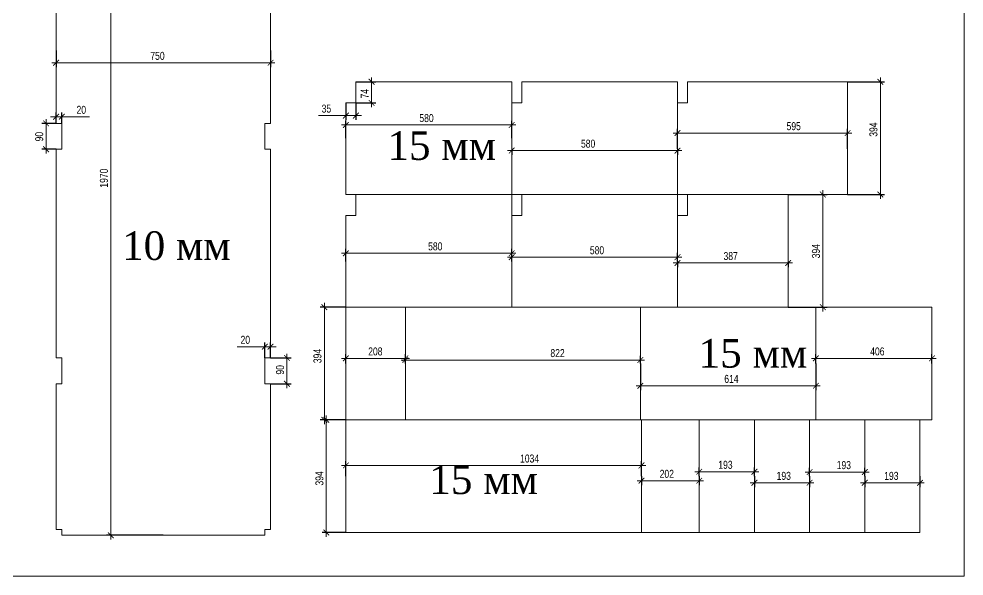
# Model space of a CAD drawing. Header units: millimetres. Extents: x -5205 to 16433, y 55921 to 73570.
# Drawn here: x 5073 to 8379, y 55921 to 57870 of the extents above; entities that cross this region are included whole.
import ezdxf

# ---------------------------------------------------------------- set-up
doc = ezdxf.new("R2010")
doc.units = ezdxf.units.MM
doc.layers.add('Размеры', color=7, linetype='Continuous', lineweight=15)
doc.layers.add('Размеры @ 10', color=7, linetype='Continuous', lineweight=15)
doc.styles.add('SFGOST', font='sfGOSTb.shx', dxfattribs={"width": 0.8})
doc.styles.add('TIMES', font='TIMES.TTF')
doc.dimstyles.new('ALEX', dxfattribs={"dimtxt": 2.8, "dimasz": 2, "dimexe": 1.5, "dimexo": 0, "dimgap": 1, "dimtad": 1, "dimrnd": 0.001, "dimdsep": 46, "dimtxsty": 'SFGOST', "dimblk": 'ARCHTICK', "dimcen": 0, "dimdle": 1.5, "dimclrd": 1, "dimclre": 1, "dimadec": 4, "dimazin": 0, "dimtfac": 1, "dimtmove": 0, "dimatfit": 0, "dimfxl": 1, "dimtvp": 1.75, "dimtolj": 1, "dimlwd": -1, "dimarcsym": 2})

# ---------------------------------------------------------------- blocks, each defined once
blk = doc.blocks.new('_ArchTick')
at = {"color": 0, "linetype": 'ByBlock', "const_width": 0.15}
blk.add_lwpolyline([(-0.5, -0.5), (0.5, 0.5)], dxfattribs=at)
blk = doc.blocks.new('*D627')
at = {"layer": 'Defpoints', "color": 0}
for p in [(7971.7, 57649.8), (8086.1, 57649.8), (7971.7, 57255.8)]:
    blk.add_point(p, dxfattribs=at)
at = {"layer": 'Размеры', "color": 1}
blk.add_line((8086.1, 57240.8), (8086.1, 57664.8), dxfattribs=at)
at = {"layer": 'Размеры', "color": 1, "lineweight": -2}
for p, q in [((7971.7, 57649.8), (8101.1, 57649.8)), ((7971.7, 57255.8), (8101.1, 57255.8))]:
    blk.add_line(p, q, dxfattribs=at)
at = {"layer": 'Размеры', "color": 1, "xscale": 20, "yscale": 20, "zscale": 20}
for p, rotation in [((8086.1, 57649.8), 90), ((8086.1, 57255.8), 270)]:
    blk.add_blockref('_ArchTick', p, dxfattribs=dict(at, rotation=rotation))
at = {"layer": 'Размеры', "color": 0, "insert": (8062.1, 57482.7), "char_height": 28, "attachment_point": 5, "rotation": 90, "style": 'SFGOST'}
blk.add_mtext('\\A1;394', dxfattribs=at)
blk = doc.blocks.new('*D628')
at = {"layer": 'Defpoints', "color": 0}
for p in [(7971.7, 57470.5), (7376.7, 57415.8), (7971.7, 57415.8)]:
    blk.add_point(p, dxfattribs=at)
at = {"layer": 'Размеры', "color": 1}
blk.add_line((7361.7, 57470.5), (7986.7, 57470.5), dxfattribs=at)
at = {"layer": 'Размеры', "color": 1, "lineweight": -2}
for p, q in [((7376.7, 57415.8), (7376.7, 57485.5)), ((7971.7, 57415.8), (7971.7, 57485.5))]:
    blk.add_line(p, q, dxfattribs=at)
at = {"layer": 'Размеры', "color": 1, "xscale": 20, "yscale": 20, "zscale": 20, "rotation": 180}
blk.add_blockref('_ArchTick', (7376.7, 57470.5), dxfattribs=at)
at = {"layer": 'Размеры', "color": 1, "xscale": 20, "yscale": 20, "zscale": 20}
blk.add_blockref('_ArchTick', (7971.7, 57470.5), dxfattribs=at)
at = {"layer": 'Размеры', "color": 0, "insert": (7783.1, 57494.5), "char_height": 28, "attachment_point": 5, "style": 'SFGOST'}
blk.add_mtext('\\A1;595', dxfattribs=at)
blk = doc.blocks.new('*D629')
at = {"layer": 'Defpoints', "color": 0}
for p in [(6796.7, 57415.8), (6796.7, 57409.3), (7376.7, 57415.8)]:
    blk.add_point(p, dxfattribs=at)
at = {"layer": 'Размеры', "color": 1}
blk.add_line((7391.7, 57409.3), (6781.7, 57409.3), dxfattribs=at)
at = {"layer": 'Размеры', "color": 1, "lineweight": -2}
for p, q in [((6796.7, 57415.8), (6796.7, 57394.3)), ((7376.7, 57415.8), (7376.7, 57394.3))]:
    blk.add_line(p, q, dxfattribs=at)
at = {"layer": 'Размеры', "color": 1, "xscale": 20, "yscale": 20, "zscale": 20, "rotation": 180}
blk.add_blockref('_ArchTick', (6796.7, 57409.3), dxfattribs=at)
at = {"layer": 'Размеры', "color": 1, "xscale": 20, "yscale": 20, "zscale": 20}
blk.add_blockref('_ArchTick', (7376.7, 57409.3), dxfattribs=at)
at = {"layer": 'Размеры', "color": 0, "insert": (7064, 57433.3), "char_height": 28, "attachment_point": 5, "style": 'SFGOST'}
blk.add_mtext('\\A1;580', dxfattribs=at)
blk = doc.blocks.new('*D630')
at = {"layer": 'Defpoints', "color": 0}
for p in [(6216.7, 57498.8), (6216.7, 57452.8), (6796.7, 57452.8)]:
    blk.add_point(p, dxfattribs=at)
at = {"layer": 'Размеры', "color": 1}
blk.add_line((6811.7, 57498.8), (6201.7, 57498.8), dxfattribs=at)
at = {"layer": 'Размеры', "color": 1, "lineweight": -2}
for p, q in [((6216.7, 57452.8), (6216.7, 57513.8)), ((6796.7, 57452.8), (6796.7, 57513.8))]:
    blk.add_line(p, q, dxfattribs=at)
at = {"layer": 'Размеры', "color": 1, "xscale": 20, "yscale": 20, "zscale": 20, "rotation": 180}
blk.add_blockref('_ArchTick', (6216.7, 57498.8), dxfattribs=at)
at = {"layer": 'Размеры', "color": 1, "xscale": 20, "yscale": 20, "zscale": 20}
blk.add_blockref('_ArchTick', (6796.7, 57498.8), dxfattribs=at)
at = {"layer": 'Размеры', "color": 0, "insert": (6498.8, 57522.8), "char_height": 28, "attachment_point": 5, "style": 'SFGOST'}
blk.add_mtext('\\A1;580', dxfattribs=at)
blk = doc.blocks.new('*D631')
at = {"layer": 'Defpoints', "color": 0}
for p in [(6796.7, 57050.2), (6216.7, 57021.8), (6796.7, 57021.8)]:
    blk.add_point(p, dxfattribs=at)
at = {"layer": 'Размеры', "color": 1, "lineweight": -2}
for p, q in [((6216.7, 57021.8), (6216.7, 57065.2)), ((6796.7, 57021.8), (6796.7, 57065.2))]:
    blk.add_line(p, q, dxfattribs=at)
at = {"layer": 'Размеры', "color": 1}
blk.add_line((6201.7, 57050.2), (6811.7, 57050.2), dxfattribs=at)
at = {"layer": 'Размеры', "color": 1, "xscale": 20, "yscale": 20, "zscale": 20, "rotation": 180}
blk.add_blockref('_ArchTick', (6216.7, 57050.2), dxfattribs=at)
at = {"layer": 'Размеры', "color": 1, "xscale": 20, "yscale": 20, "zscale": 20}
blk.add_blockref('_ArchTick', (6796.7, 57050.2), dxfattribs=at)
at = {"layer": 'Размеры', "color": 0, "insert": (6529.4, 57074.2), "char_height": 28, "attachment_point": 5, "style": 'SFGOST'}
blk.add_mtext('\\A1;580', dxfattribs=at)
blk = doc.blocks.new('*D632')
at = {"layer": 'Defpoints', "color": 0}
for p in [(7376.7, 57036.6), (6796.7, 57021.8), (7376.7, 57021.8)]:
    blk.add_point(p, dxfattribs=at)
at = {"layer": 'Размеры', "color": 1}
blk.add_line((6781.7, 57036.6), (7391.7, 57036.6), dxfattribs=at)
at = {"layer": 'Размеры', "color": 1, "lineweight": -2}
for p, q in [((6796.7, 57021.8), (6796.7, 57051.6)), ((7376.7, 57021.8), (7376.7, 57051.6))]:
    blk.add_line(p, q, dxfattribs=at)
at = {"layer": 'Размеры', "color": 1, "xscale": 20, "yscale": 20, "zscale": 20, "rotation": 180}
blk.add_blockref('_ArchTick', (6796.7, 57036.6), dxfattribs=at)
at = {"layer": 'Размеры', "color": 1, "xscale": 20, "yscale": 20, "zscale": 20}
blk.add_blockref('_ArchTick', (7376.7, 57036.6), dxfattribs=at)
at = {"layer": 'Размеры', "color": 0, "insert": (7095.1, 57060.6), "char_height": 28, "attachment_point": 5, "style": 'SFGOST'}
blk.add_mtext('\\A1;580', dxfattribs=at)
blk = doc.blocks.new('*D633')
at = {"layer": 'Defpoints', "color": 0}
for p in [(7376.7, 57021.8), (7763.7, 57021.8), (7763.7, 57016.3)]:
    blk.add_point(p, dxfattribs=at)
at = {"layer": 'Размеры', "color": 1}
blk.add_line((7361.7, 57016.3), (7778.7, 57016.3), dxfattribs=at)
at = {"layer": 'Размеры', "color": 1, "lineweight": -2}
for p, q in [((7376.7, 57021.8), (7376.7, 57001.3)), ((7763.7, 57021.8), (7763.7, 57001.3))]:
    blk.add_line(p, q, dxfattribs=at)
at = {"layer": 'Размеры', "color": 1, "xscale": 20, "yscale": 20, "zscale": 20, "rotation": 180}
blk.add_blockref('_ArchTick', (7376.7, 57016.3), dxfattribs=at)
at = {"layer": 'Размеры', "color": 1, "xscale": 20, "yscale": 20, "zscale": 20}
blk.add_blockref('_ArchTick', (7763.7, 57016.3), dxfattribs=at)
at = {"layer": 'Размеры', "color": 0, "insert": (7562.6, 57040.3), "char_height": 28, "attachment_point": 5, "style": 'SFGOST'}
blk.add_mtext('\\A1;387', dxfattribs=at)
blk = doc.blocks.new('*D634')
at = {"layer": 'Defpoints', "color": 0}
for p in [(7763.7, 57255.8), (7763.7, 56861.8), (7885, 56861.8)]:
    blk.add_point(p, dxfattribs=at)
at = {"layer": 'Размеры', "color": 1}
blk.add_line((7885, 57270.8), (7885, 56846.8), dxfattribs=at)
at = {"layer": 'Размеры', "color": 1, "lineweight": -2}
for p, q in [((7763.7, 57255.8), (7900, 57255.8)), ((7763.7, 56861.8), (7900, 56861.8))]:
    blk.add_line(p, q, dxfattribs=at)
at = {"layer": 'Размеры', "color": 1, "xscale": 20, "yscale": 20, "zscale": 20}
for p, rotation in [((7885, 57255.8), 90), ((7885, 56861.8), 270)]:
    blk.add_blockref('_ArchTick', p, dxfattribs=dict(at, rotation=rotation))
at = {"layer": 'Размеры', "color": 0, "insert": (7861, 57057.5), "char_height": 28, "attachment_point": 5, "rotation": 90, "style": 'SFGOST'}
blk.add_mtext('\\A1;394', dxfattribs=at)
blk = doc.blocks.new('*D635')
at = {"layer": 'Defpoints', "color": 0}
for p in [(6216.7, 57575.8), (6251.7, 57575.8), (6251.7, 57531.8)]:
    blk.add_point(p, dxfattribs=at)
at = {"layer": 'Размеры', "color": 1, "lineweight": -2}
for p, q in [((6216.7, 57575.8), (6216.7, 57516.8)), ((6251.7, 57575.8), (6251.7, 57516.8))]:
    blk.add_line(p, q, dxfattribs=at)
at = {"layer": 'Размеры', "color": 1}
for p, q in [((6216.7, 57531.8), (6120.4, 57531.8)), ((6251.7, 57531.8), (6216.7, 57531.8)), ((6251.7, 57531.8), (6271.7, 57531.8))]:
    blk.add_line(p, q, dxfattribs=at)
at = {"layer": 'Размеры', "color": 1, "xscale": 20, "yscale": 20, "zscale": 20}
blk.add_blockref('_ArchTick', (6216.7, 57531.8), dxfattribs=at)
at = {"layer": 'Размеры', "color": 1, "xscale": 20, "yscale": 20, "zscale": 20, "rotation": 180}
blk.add_blockref('_ArchTick', (6251.7, 57531.8), dxfattribs=at)
at = {"layer": 'Размеры', "color": 0, "insert": (6148.6, 57555.8), "char_height": 28, "attachment_point": 5, "style": 'SFGOST'}
blk.add_mtext('\\A1;35', dxfattribs=at)
blk = doc.blocks.new('*D636')
at = {"layer": 'Defpoints', "color": 0}
for p in [(6251.7, 57649.8), (6306.6, 57649.8), (6251.7, 57575.8)]:
    blk.add_point(p, dxfattribs=at)
at = {"layer": 'Размеры', "color": 1}
blk.add_line((6306.6, 57560.8), (6306.6, 57664.8), dxfattribs=at)
at = {"layer": 'Размеры', "color": 1, "lineweight": -2}
for p, q in [((6251.7, 57649.8), (6321.6, 57649.8)), ((6251.7, 57575.8), (6321.6, 57575.8))]:
    blk.add_line(p, q, dxfattribs=at)
at = {"layer": 'Размеры', "color": 1, "xscale": 20, "yscale": 20, "zscale": 20}
for p, rotation in [((6306.6, 57649.8), 90), ((6306.6, 57575.8), 270)]:
    blk.add_blockref('_ArchTick', p, dxfattribs=dict(at, rotation=rotation))
at = {"layer": 'Размеры', "color": 0, "insert": (6282.6, 57608.1), "char_height": 28, "attachment_point": 5, "rotation": 90, "style": 'SFGOST'}
blk.add_mtext('\\A1;74', dxfattribs=at)
blk = doc.blocks.new('*D637')
at = {"layer": 'Defpoints', "color": 0}
for p in [(6216.7, 56861.8), (6141.5, 56467.8), (6216.7, 56467.8)]:
    blk.add_point(p, dxfattribs=at)
at = {"layer": 'Размеры', "color": 1}
blk.add_line((6141.5, 56876.8), (6141.5, 56452.8), dxfattribs=at)
at = {"layer": 'Размеры', "color": 1, "lineweight": -2}
for p, q in [((6216.7, 56861.8), (6126.5, 56861.8)), ((6216.7, 56467.8), (6126.5, 56467.8))]:
    blk.add_line(p, q, dxfattribs=at)
at = {"layer": 'Размеры', "color": 1, "xscale": 20, "yscale": 20, "zscale": 20}
for p, rotation in [((6141.5, 56861.8), 90), ((6141.5, 56467.8), 270)]:
    blk.add_blockref('_ArchTick', p, dxfattribs=dict(at, rotation=rotation))
at = {"layer": 'Размеры', "color": 0, "insert": (6117.5, 56690.8), "char_height": 28, "attachment_point": 5, "rotation": 90, "style": 'SFGOST'}
blk.add_mtext('\\A1;394', dxfattribs=at)
blk = doc.blocks.new('*D638')
at = {"layer": 'Defpoints', "color": 0}
for p in [(6216.7, 56467.8), (6148.3, 56073.8), (6216.7, 56073.8)]:
    blk.add_point(p, dxfattribs=at)
at = {"layer": 'Размеры', "color": 1, "lineweight": -2}
for p, q in [((6216.7, 56467.8), (6133.3, 56467.8)), ((6216.7, 56073.8), (6133.3, 56073.8))]:
    blk.add_line(p, q, dxfattribs=at)
at = {"layer": 'Размеры', "color": 1}
blk.add_line((6148.3, 56482.8), (6148.3, 56058.8), dxfattribs=at)
at = {"layer": 'Размеры', "color": 1, "xscale": 20, "yscale": 20, "zscale": 20}
for p, rotation in [((6148.3, 56467.8), 90), ((6148.3, 56073.8), 270)]:
    blk.add_blockref('_ArchTick', p, dxfattribs=dict(at, rotation=rotation))
at = {"layer": 'Размеры', "color": 0, "insert": (6124.3, 56263), "char_height": 28, "attachment_point": 5, "rotation": 90, "style": 'SFGOST'}
blk.add_mtext('\\A1;394', dxfattribs=at)
blk = doc.blocks.new('*D639')
at = {"layer": 'Defpoints', "color": 0}
for p in [(6424.7, 56682.8), (6216.7, 56664.8), (6424.7, 56664.8)]:
    blk.add_point(p, dxfattribs=at)
at = {"layer": 'Размеры', "color": 1}
blk.add_line((6201.7, 56682.8), (6439.7, 56682.8), dxfattribs=at)
at = {"layer": 'Размеры', "color": 1, "lineweight": -2}
for p, q in [((6216.7, 56664.8), (6216.7, 56697.8)), ((6424.7, 56664.8), (6424.7, 56697.8))]:
    blk.add_line(p, q, dxfattribs=at)
at = {"layer": 'Размеры', "color": 1, "xscale": 20, "yscale": 20, "zscale": 20, "rotation": 180}
blk.add_blockref('_ArchTick', (6216.7, 56682.8), dxfattribs=at)
at = {"layer": 'Размеры', "color": 1, "xscale": 20, "yscale": 20, "zscale": 20}
blk.add_blockref('_ArchTick', (6424.7, 56682.8), dxfattribs=at)
at = {"layer": 'Размеры', "color": 0, "insert": (6319.8, 56706.8), "char_height": 28, "attachment_point": 5, "style": 'SFGOST'}
blk.add_mtext('\\A1;208', dxfattribs=at)
blk = doc.blocks.new('*D640')
at = {"layer": 'Defpoints', "color": 0}
for p in [(7246.7, 56677), (6424.7, 56664.8), (7246.7, 56664.8)]:
    blk.add_point(p, dxfattribs=at)
at = {"layer": 'Размеры', "color": 1}
blk.add_line((6409.7, 56677), (7261.7, 56677), dxfattribs=at)
at = {"layer": 'Размеры', "color": 1, "lineweight": -2}
for p, q in [((6424.7, 56664.8), (6424.7, 56692)), ((7246.7, 56664.8), (7246.7, 56692))]:
    blk.add_line(p, q, dxfattribs=at)
at = {"layer": 'Размеры', "color": 1, "xscale": 20, "yscale": 20, "zscale": 20, "rotation": 180}
blk.add_blockref('_ArchTick', (6424.7, 56677), dxfattribs=at)
at = {"layer": 'Размеры', "color": 1, "xscale": 20, "yscale": 20, "zscale": 20}
blk.add_blockref('_ArchTick', (7246.7, 56677), dxfattribs=at)
at = {"layer": 'Размеры', "color": 0, "insert": (6957.1, 56701), "char_height": 28, "attachment_point": 5, "style": 'SFGOST'}
blk.add_mtext('\\A1;822', dxfattribs=at)
blk = doc.blocks.new('*D641')
at = {"layer": 'Defpoints', "color": 0}
for p in [(7246.7, 56664.8), (7860.7, 56664.8), (7860.7, 56586.9)]:
    blk.add_point(p, dxfattribs=at)
at = {"layer": 'Размеры', "color": 1, "lineweight": -2}
for p, q in [((7246.7, 56664.8), (7246.7, 56571.9)), ((7860.7, 56664.8), (7860.7, 56571.9))]:
    blk.add_line(p, q, dxfattribs=at)
at = {"layer": 'Размеры', "color": 1}
blk.add_line((7231.7, 56586.9), (7875.7, 56586.9), dxfattribs=at)
at = {"layer": 'Размеры', "color": 1, "xscale": 20, "yscale": 20, "zscale": 20, "rotation": 180}
blk.add_blockref('_ArchTick', (7246.7, 56586.9), dxfattribs=at)
at = {"layer": 'Размеры', "color": 1, "xscale": 20, "yscale": 20, "zscale": 20}
blk.add_blockref('_ArchTick', (7860.7, 56586.9), dxfattribs=at)
at = {"layer": 'Размеры', "color": 0, "insert": (7565.3, 56610.9), "char_height": 28, "attachment_point": 5, "style": 'SFGOST'}
blk.add_mtext('\\A1;614', dxfattribs=at)
blk = doc.blocks.new('*D642')
at = {"layer": 'Defpoints', "color": 0}
for p in [(8266.7, 56682.8), (7860.7, 56664.8), (8266.7, 56664.8)]:
    blk.add_point(p, dxfattribs=at)
at = {"layer": 'Размеры', "color": 1}
blk.add_line((7845.7, 56682.8), (8281.7, 56682.8), dxfattribs=at)
at = {"layer": 'Размеры', "color": 1, "lineweight": -2}
for p, q in [((7860.7, 56664.8), (7860.7, 56697.8)), ((8266.7, 56664.8), (8266.7, 56697.8))]:
    blk.add_line(p, q, dxfattribs=at)
at = {"layer": 'Размеры', "color": 1, "xscale": 20, "yscale": 20, "zscale": 20, "rotation": 180}
blk.add_blockref('_ArchTick', (7860.7, 56682.8), dxfattribs=at)
at = {"layer": 'Размеры', "color": 1, "xscale": 20, "yscale": 20, "zscale": 20}
blk.add_blockref('_ArchTick', (8266.7, 56682.8), dxfattribs=at)
at = {"layer": 'Размеры', "color": 0, "insert": (8075.6, 56706.8), "char_height": 28, "attachment_point": 5, "style": 'SFGOST'}
blk.add_mtext('\\A1;406', dxfattribs=at)
blk = doc.blocks.new('*D643')
at = {"layer": 'Defpoints', "color": 0}
for p in [(7250.7, 56308.3), (6216.7, 56270.8), (7250.7, 56270.8)]:
    blk.add_point(p, dxfattribs=at)
at = {"layer": 'Размеры', "color": 1}
blk.add_line((6201.7, 56308.3), (7265.7, 56308.3), dxfattribs=at)
at = {"layer": 'Размеры', "color": 1, "lineweight": -2}
for p, q in [((6216.7, 56270.8), (6216.7, 56323.3)), ((7250.7, 56270.8), (7250.7, 56323.3))]:
    blk.add_line(p, q, dxfattribs=at)
at = {"layer": 'Размеры', "color": 1, "xscale": 20, "yscale": 20, "zscale": 20, "rotation": 180}
blk.add_blockref('_ArchTick', (6216.7, 56308.3), dxfattribs=at)
at = {"layer": 'Размеры', "color": 1, "xscale": 20, "yscale": 20, "zscale": 20}
blk.add_blockref('_ArchTick', (7250.7, 56308.3), dxfattribs=at)
at = {"layer": 'Размеры', "color": 0, "insert": (6859.2, 56332.3), "char_height": 28, "attachment_point": 5, "style": 'SFGOST'}
blk.add_mtext('\\A1;1034', dxfattribs=at)
blk = doc.blocks.new('*D644')
at = {"layer": 'Defpoints', "color": 0}
for p in [(7250.7, 56270.8), (7452.7, 56270.8), (7452.7, 56254.8)]:
    blk.add_point(p, dxfattribs=at)
at = {"layer": 'Размеры', "color": 1, "lineweight": -2}
for p, q in [((7250.7, 56270.8), (7250.7, 56239.8)), ((7452.7, 56270.8), (7452.7, 56239.8))]:
    blk.add_line(p, q, dxfattribs=at)
at = {"layer": 'Размеры', "color": 1}
blk.add_line((7235.7, 56254.8), (7467.7, 56254.8), dxfattribs=at)
at = {"layer": 'Размеры', "color": 1, "xscale": 20, "yscale": 20, "zscale": 20, "rotation": 180}
blk.add_blockref('_ArchTick', (7250.7, 56254.8), dxfattribs=at)
at = {"layer": 'Размеры', "color": 1, "xscale": 20, "yscale": 20, "zscale": 20}
blk.add_blockref('_ArchTick', (7452.7, 56254.8), dxfattribs=at)
at = {"layer": 'Размеры', "color": 0, "insert": (7339.2, 56278.8), "char_height": 28, "attachment_point": 5, "style": 'SFGOST'}
blk.add_mtext('\\A1;202', dxfattribs=at)
blk = doc.blocks.new('*D645')
at = {"layer": 'Defpoints', "color": 0}
for p in [(7452.7, 56270.8), (7645.7, 56286.3), (7645.7, 56270.8)]:
    blk.add_point(p, dxfattribs=at)
at = {"layer": 'Размеры', "color": 1}
blk.add_line((7437.7, 56286.3), (7660.7, 56286.3), dxfattribs=at)
at = {"layer": 'Размеры', "color": 1, "lineweight": -2}
for p, q in [((7452.7, 56270.8), (7452.7, 56301.3)), ((7645.7, 56270.8), (7645.7, 56301.3))]:
    blk.add_line(p, q, dxfattribs=at)
at = {"layer": 'Размеры', "color": 1, "xscale": 20, "yscale": 20, "zscale": 20, "rotation": 180}
blk.add_blockref('_ArchTick', (7452.7, 56286.3), dxfattribs=at)
at = {"layer": 'Размеры', "color": 1, "xscale": 20, "yscale": 20, "zscale": 20}
blk.add_blockref('_ArchTick', (7645.7, 56286.3), dxfattribs=at)
at = {"layer": 'Размеры', "color": 0, "insert": (7544.4, 56310.3), "char_height": 28, "attachment_point": 5, "style": 'SFGOST'}
blk.add_mtext('\\A1;193', dxfattribs=at)
blk = doc.blocks.new('*D646')
at = {"layer": 'Defpoints', "color": 0}
for p in [(7645.7, 56270.8), (7838.7, 56270.8), (7838.7, 56247.7)]:
    blk.add_point(p, dxfattribs=at)
at = {"layer": 'Размеры', "color": 1, "lineweight": -2}
for p, q in [((7645.7, 56270.8), (7645.7, 56232.7)), ((7838.7, 56270.8), (7838.7, 56232.7))]:
    blk.add_line(p, q, dxfattribs=at)
at = {"layer": 'Размеры', "color": 1}
blk.add_line((7630.7, 56247.7), (7853.7, 56247.7), dxfattribs=at)
at = {"layer": 'Размеры', "color": 1, "xscale": 20, "yscale": 20, "zscale": 20, "rotation": 180}
blk.add_blockref('_ArchTick', (7645.7, 56247.7), dxfattribs=at)
at = {"layer": 'Размеры', "color": 1, "xscale": 20, "yscale": 20, "zscale": 20}
blk.add_blockref('_ArchTick', (7838.7, 56247.7), dxfattribs=at)
at = {"layer": 'Размеры', "color": 0, "insert": (7748.3, 56271.7), "char_height": 28, "attachment_point": 5, "style": 'SFGOST'}
blk.add_mtext('\\A1;193', dxfattribs=at)
blk = doc.blocks.new('*D647')
at = {"layer": 'Defpoints', "color": 0}
for p in [(7838.7, 56270.8), (8031.7, 56285.3), (8031.7, 56270.8)]:
    blk.add_point(p, dxfattribs=at)
at = {"layer": 'Размеры', "color": 1}
blk.add_line((7823.7, 56285.3), (8046.7, 56285.3), dxfattribs=at)
at = {"layer": 'Размеры', "color": 1, "lineweight": -2}
for p, q in [((7838.7, 56270.8), (7838.7, 56300.3)), ((8031.7, 56270.8), (8031.7, 56300.3))]:
    blk.add_line(p, q, dxfattribs=at)
at = {"layer": 'Размеры', "color": 1, "xscale": 20, "yscale": 20, "zscale": 20, "rotation": 180}
blk.add_blockref('_ArchTick', (7838.7, 56285.3), dxfattribs=at)
at = {"layer": 'Размеры', "color": 1, "xscale": 20, "yscale": 20, "zscale": 20}
blk.add_blockref('_ArchTick', (8031.7, 56285.3), dxfattribs=at)
at = {"layer": 'Размеры', "color": 0, "insert": (7958.4, 56309.3), "char_height": 28, "attachment_point": 5, "style": 'SFGOST'}
blk.add_mtext('\\A1;193', dxfattribs=at)
blk = doc.blocks.new('*D648')
at = {"layer": 'Defpoints', "color": 0}
for p in [(8031.7, 56270.8), (8224.7, 56270.8), (8224.7, 56247.7)]:
    blk.add_point(p, dxfattribs=at)
at = {"layer": 'Размеры', "color": 1, "lineweight": -2}
for p, q in [((8031.7, 56270.8), (8031.7, 56232.7)), ((8224.7, 56270.8), (8224.7, 56232.7))]:
    blk.add_line(p, q, dxfattribs=at)
at = {"layer": 'Размеры', "color": 1}
blk.add_line((8016.7, 56247.7), (8239.7, 56247.7), dxfattribs=at)
at = {"layer": 'Размеры', "color": 1, "xscale": 20, "yscale": 20, "zscale": 20, "rotation": 180}
blk.add_blockref('_ArchTick', (8031.7, 56247.7), dxfattribs=at)
at = {"layer": 'Размеры', "color": 1, "xscale": 20, "yscale": 20, "zscale": 20}
blk.add_blockref('_ArchTick', (8224.7, 56247.7), dxfattribs=at)
at = {"layer": 'Размеры', "color": 0, "insert": (8124.6, 56271.7), "char_height": 28, "attachment_point": 5, "style": 'SFGOST'}
blk.add_mtext('\\A1;193', dxfattribs=at)
blk = doc.blocks.new('*D649')
at = {"layer": 'Defpoints', "color": 0}
for p in [(5578.1, 58034.1), (5394.4, 56064.1), (5578.1, 56064.1)]:
    blk.add_point(p, dxfattribs=at)
at = {"layer": 'Размеры', "color": 1, "lineweight": -2}
for p, q in [((5578.1, 58034.1), (5379.4, 58034.1)), ((5578.1, 56064.1), (5379.4, 56064.1))]:
    blk.add_line(p, q, dxfattribs=at)
at = {"layer": 'Размеры', "color": 1}
blk.add_line((5394.4, 58049.1), (5394.4, 56049.1), dxfattribs=at)
at = {"layer": 'Размеры', "color": 1, "xscale": 20, "yscale": 20, "zscale": 20}
for p, rotation in [((5394.4, 58034.1), 90), ((5394.4, 56064.1), 270)]:
    blk.add_blockref('_ArchTick', p, dxfattribs=dict(at, rotation=rotation))
at = {"layer": 'Размеры', "color": 0, "insert": (5370.4, 57312.8), "char_height": 28, "attachment_point": 5, "rotation": 90, "style": 'SFGOST'}
blk.add_mtext('\\A1;1970', dxfattribs=at)
blk = doc.blocks.new('*D650')
at = {"layer": 'Defpoints', "color": 0}
for p in [(5203.1, 57759.1), (5953.1, 57759.1), (5953.1, 57716.3)]:
    blk.add_point(p, dxfattribs=at)
at = {"layer": 'Размеры', "color": 1, "lineweight": -2}
for p, q in [((5203.1, 57759.1), (5203.1, 57701.3)), ((5953.1, 57759.1), (5953.1, 57701.3))]:
    blk.add_line(p, q, dxfattribs=at)
at = {"layer": 'Размеры', "color": 1}
blk.add_line((5188.1, 57716.3), (5968.1, 57716.3), dxfattribs=at)
at = {"layer": 'Размеры', "color": 1, "xscale": 20, "yscale": 20, "zscale": 20, "rotation": 180}
blk.add_blockref('_ArchTick', (5203.1, 57716.3), dxfattribs=at)
at = {"layer": 'Размеры', "color": 1, "xscale": 20, "yscale": 20, "zscale": 20}
blk.add_blockref('_ArchTick', (5953.1, 57716.3), dxfattribs=at)
at = {"layer": 'Размеры', "color": 0, "insert": (5557.8, 57740.3), "char_height": 28, "attachment_point": 5, "style": 'SFGOST'}
blk.add_mtext('\\A1;750', dxfattribs=at)
blk = doc.blocks.new('*D651')
at = {"layer": 'Defpoints', "color": 0}
for p in [(5168.2, 57504.1), (5203.1, 57504.1), (5203.1, 57414.1)]:
    blk.add_point(p, dxfattribs=at)
at = {"layer": 'Размеры', "color": 1, "lineweight": -2}
for p, q in [((5203.1, 57504.1), (5153.2, 57504.1)), ((5203.1, 57414.1), (5153.2, 57414.1))]:
    blk.add_line(p, q, dxfattribs=at)
at = {"layer": 'Размеры', "color": 1}
blk.add_line((5168.2, 57399.1), (5168.2, 57519.1), dxfattribs=at)
at = {"layer": 'Размеры', "color": 1, "xscale": 20, "yscale": 20, "zscale": 20}
for p, rotation in [((5168.2, 57504.1), 90), ((5168.2, 57414.1), 270)]:
    blk.add_blockref('_ArchTick', p, dxfattribs=dict(at, rotation=rotation))
at = {"layer": 'Размеры', "color": 0, "insert": (5144.2, 57458.1), "char_height": 28, "attachment_point": 5, "rotation": 90, "style": 'SFGOST'}
blk.add_mtext('\\A1;90', dxfattribs=at)
blk = doc.blocks.new('*D652')
at = {"layer": 'Defpoints', "color": 0}
for p in [(5223.1, 57527.6), (5203.1, 57504.1), (5223.1, 57504.1)]:
    blk.add_point(p, dxfattribs=at)
at = {"layer": 'Размеры', "color": 1}
for p, q in [((5203.1, 57527.6), (5183.1, 57527.6)), ((5203.1, 57527.6), (5223.1, 57527.6)), ((5223.1, 57527.6), (5319.4, 57527.6))]:
    blk.add_line(p, q, dxfattribs=at)
at = {"layer": 'Размеры', "color": 1, "lineweight": -2}
for p, q in [((5203.1, 57504.1), (5203.1, 57542.6)), ((5223.1, 57504.1), (5223.1, 57542.6))]:
    blk.add_line(p, q, dxfattribs=at)
at = {"layer": 'Размеры', "color": 1, "xscale": 20, "yscale": 20, "zscale": 20}
blk.add_blockref('_ArchTick', (5203.1, 57527.6), dxfattribs=at)
at = {"layer": 'Размеры', "color": 1, "xscale": 20, "yscale": 20, "zscale": 20, "rotation": 180}
blk.add_blockref('_ArchTick', (5223.1, 57527.6), dxfattribs=at)
at = {"layer": 'Размеры', "color": 0, "insert": (5291.3, 57551.6), "char_height": 28, "attachment_point": 5, "style": 'SFGOST'}
blk.add_mtext('\\A1;20', dxfattribs=at)
blk = doc.blocks.new('*D653')
at = {"layer": 'Defpoints', "color": 0}
for p in [(5953.1, 56684.1), (6010.6, 56684.1), (5953.1, 56594.1)]:
    blk.add_point(p, dxfattribs=at)
at = {"layer": 'Размеры', "color": 1}
blk.add_line((6010.6, 56579.1), (6010.6, 56699.1), dxfattribs=at)
at = {"layer": 'Размеры', "color": 1, "lineweight": -2}
for p, q in [((5953.1, 56684.1), (6025.6, 56684.1)), ((5953.1, 56594.1), (6025.6, 56594.1))]:
    blk.add_line(p, q, dxfattribs=at)
at = {"layer": 'Размеры', "color": 1, "xscale": 20, "yscale": 20, "zscale": 20}
for p, rotation in [((6010.6, 56684.1), 90), ((6010.6, 56594.1), 270)]:
    blk.add_blockref('_ArchTick', p, dxfattribs=dict(at, rotation=rotation))
at = {"layer": 'Размеры', "color": 0, "insert": (5986.6, 56642.6), "char_height": 28, "attachment_point": 5, "rotation": 90, "style": 'SFGOST'}
blk.add_mtext('\\A1;90', dxfattribs=at)
blk = doc.blocks.new('*D654')
at = {"layer": 'Defpoints', "color": 0}
for p in [(5933.1, 56723.5), (5933.1, 56684.1), (5953.1, 56684.1)]:
    blk.add_point(p, dxfattribs=at)
at = {"layer": 'Размеры', "color": 1, "lineweight": -2}
for p, q in [((5933.1, 56684.1), (5933.1, 56738.5)), ((5953.1, 56684.1), (5953.1, 56738.5))]:
    blk.add_line(p, q, dxfattribs=at)
at = {"layer": 'Размеры', "color": 1}
for p, q in [((5933.1, 56723.5), (5836.9, 56723.5)), ((5953.1, 56723.5), (5933.1, 56723.5)), ((5953.1, 56723.5), (5973.1, 56723.5))]:
    blk.add_line(p, q, dxfattribs=at)
at = {"layer": 'Размеры', "color": 1, "xscale": 20, "yscale": 20, "zscale": 20}
blk.add_blockref('_ArchTick', (5933.1, 56723.5), dxfattribs=at)
at = {"layer": 'Размеры', "color": 1, "xscale": 20, "yscale": 20, "zscale": 20, "rotation": 180}
blk.add_blockref('_ArchTick', (5953.1, 56723.5), dxfattribs=at)
at = {"layer": 'Размеры', "color": 0, "insert": (5865, 56747.5), "char_height": 28, "attachment_point": 5, "style": 'SFGOST'}
blk.add_mtext('\\A1;20', dxfattribs=at)

msp = doc.modelspace()

# ---------------------------------------------------------------- linework, layer by layer
at = {"layer": 'Размеры'}
for points in [[(3110.684, 59882.538), (8379.077, 59882.538), (8379.077, 55921.411), (3110.684, 55921.411), (3110.684, 59882.538)], [(6796.713, 57255.781), (6796.713, 57649.781), (6251.713, 57649.781), (6251.713, 57575.781), (6216.713, 57575.781), (6216.713, 57255.781)], [(7376.713, 57255.781), (7376.713, 57649.781), (6831.713, 57649.781), (6831.713, 57575.781), (6796.713, 57575.781), (6796.713, 57255.781)], [(7971.713, 57255.781), (7971.713, 57649.781), (7411.713, 57649.781), (7411.713, 57575.781), (7376.713, 57575.781), (7376.713, 57255.781)], [(6796.713, 56861.781), (6796.713, 57255.781), (6251.713, 57255.781), (6251.713, 57181.781), (6216.713, 57181.781), (6216.713, 56861.781)], [(7376.713, 56861.781), (7376.713, 57255.781), (6831.713, 57255.781), (6831.713, 57181.781), (6796.713, 57181.781), (6796.713, 56861.781)], [(7376.713, 57181.781), (7411.713, 57181.781), (7411.713, 57255.781), (7763.713, 57255.781), (7763.713, 56861.781), (7376.713, 56861.781)], [(6216.713, 56467.781), (6424.713, 56467.781), (6424.713, 56861.781), (6216.713, 56861.781)], [(6424.713, 56861.781), (7246.713, 56861.781), (7246.713, 56467.781), (6424.713, 56467.781)], [(7246.713, 56861.781), (7860.713, 56861.781), (7860.713, 56467.781), (7246.713, 56467.781)], [(7860.713, 56861.781), (8266.713, 56861.781), (8266.713, 56467.781), (7860.713, 56467.781)], [(7250.713, 56467.781), (6216.713, 56467.781), (6216.713, 56073.781), (7250.713, 56073.781)], [(7452.713, 56467.781), (7250.713, 56467.781), (7250.713, 56073.781), (7452.713, 56073.781)], [(7645.713, 56467.781), (7452.713, 56467.781), (7452.713, 56073.781), (7645.713, 56073.781)], [(7838.713, 56467.781), (7645.713, 56467.781), (7645.713, 56073.781), (7838.713, 56073.781)], [(8031.713, 56467.781), (7838.713, 56467.781), (7838.713, 56073.781), (8031.713, 56073.781)], [(8224.713, 56467.781), (8031.713, 56467.781), (8031.713, 56073.781), (8224.713, 56073.781)]]:
    msp.add_lwpolyline(points, close=True, dxfattribs=at)
msp.add_lwpolyline([(5953.137, 58014.093), (5953.137, 57504.093), (5933.137, 57504.093), (5933.137, 57414.093), (5953.137, 57414.093), (5953.137, 56684.093), (5933.137, 56684.093), (5933.137, 56594.093), (5953.137, 56594.093), (5953.137, 56084.093), (5933.137, 56084.093), (5933.137, 56064.093), (5223.137, 56064.093), (5223.137, 56084.093), (5203.137, 56084.093), (5203.137, 56594.093), (5223.137, 56594.093), (5223.137, 56684.093), (5203.137, 56684.093), (5203.137, 57414.093), (5223.137, 57414.093), (5223.137, 57504.093), (5203.137, 57504.093), (5203.137, 58014.093)], dxfattribs=at)

# ---------------------------------------------------------------- texts
at = {"layer": 'Размеры', "char_height": 100, "attachment_point": 1, "style": 'TIMES'}
for s, insert in [('15 мм', (6361.861, 57476.759)), ('10 мм', (5433.946, 57126.888)), ('15 мм', (7450.287, 56750.541)), ('15 мм', (6508.317, 56308.349))]:
    msp.add_mtext(s, dxfattribs=dict(at, insert=insert))

# ---------------------------------------------------------------- dimensions: what is measured, and where the dimension line sits
at = {"layer": 'Размеры @ 10'}
for base, p1, p2, picture, middle in [((5394.381, 56064.093), (5578.137, 58034.093), (5578.137, 56064.093), '*D649', (5394.381, 57312.82)), ((6306.577, 57649.781), (6251.713, 57575.781), (6251.713, 57649.781), '*D636', (6306.577, 57608.092)), ((8086.066, 57649.781), (7971.713, 57255.781), (7971.713, 57649.781), '*D627', (8086.066, 57482.687)), ((5168.241, 57504.093), (5203.137, 57414.093), (5203.137, 57504.093), '*D651', (5168.241, 57458.118)), ((7884.953, 56861.781), (7763.713, 57255.781), (7763.713, 56861.781), '*D634', (7884.953, 57057.521)), ((6141.468, 56467.781), (6216.713, 56861.781), (6216.713, 56467.781), '*D637', (6141.468, 56690.841)), ((6010.64, 56684.093), (5953.137, 56594.093), (5953.137, 56684.093), '*D653', (6010.64, 56642.603)), ((6148.291, 56073.781), (6216.713, 56467.781), (6216.713, 56073.781), '*D638', (6148.291, 56263.024))]:
    dim = msp.add_linear_dim(base=base, p1=p1, p2=p2, angle=90, dimstyle='ALEX', override={"dimscale": 10, "dimtix": 0, "dimtofl": 1, "dimtmove": 0, "dimatfit": 0}, dxfattribs=at)
    dim.commit()
    dim.dimension.update_dxf_attribs({"geometry": picture, "text_midpoint": middle, "dimtype": 128})
for base, p1, p2, picture, middle in [((5953.137, 57716.284), (5203.137, 57759.093), (5953.137, 57759.093), '*D650', (5557.806, 57716.284)), ((5223.137, 57527.551), (5203.137, 57504.093), (5223.137, 57504.093), '*D652', (5291.27, 57527.551)), ((6251.713, 57531.807), (6216.713, 57575.781), (6251.713, 57575.781), '*D635', (6148.579, 57531.807)), ((6216.713, 57498.791), (6796.713, 57452.781), (6216.713, 57452.781), '*D630', (6498.802, 57498.791)), ((7971.713, 57470.464), (7376.713, 57415.781), (7971.713, 57415.781), '*D628', (7783.129, 57470.464)), ((6796.713, 57409.35), (7376.713, 57415.781), (6796.713, 57415.781), '*D629', (7064.036, 57409.35)), ((6796.713, 57050.166), (6216.713, 57021.781), (6796.713, 57021.781), '*D631', (6529.37, 57050.166)), ((7376.713, 57036.634), (6796.713, 57021.781), (7376.713, 57021.781), '*D632', (7095.114, 57036.634)), ((7763.713, 57016.336), (7376.713, 57021.781), (7763.713, 57021.781), '*D633', (7562.615, 57016.336)), ((5933.137, 56723.497), (5953.137, 56684.093), (5933.137, 56684.093), '*D654', (5865.004, 56723.497)), ((6424.713, 56682.797), (6216.713, 56664.781), (6424.713, 56664.781), '*D639', (6319.765, 56682.797)), ((7246.713, 56676.985), (6424.713, 56664.781), (7246.713, 56664.781), '*D640', (6957.106, 56676.985)), ((8266.713, 56682.823), (7860.713, 56664.781), (8266.713, 56664.781), '*D642', (8075.586, 56682.823)), ((7860.713, 56586.892), (7246.713, 56664.781), (7860.713, 56664.781), '*D641', (7565.344, 56586.892)), ((7250.713, 56308.349), (6216.713, 56270.781), (7250.713, 56270.781), '*D643', (6859.218, 56308.349)), ((7645.713, 56286.282), (7452.713, 56270.781), (7645.713, 56270.781), '*D645', (7544.442, 56286.282)), ((8031.713, 56285.29), (7838.713, 56270.781), (8031.713, 56270.781), '*D647', (7958.373, 56285.29)), ((7452.713, 56254.802), (7250.713, 56270.781), (7452.713, 56270.781), '*D644', (7339.183, 56254.802)), ((7838.713, 56247.744), (7645.713, 56270.781), (7838.713, 56270.781), '*D646', (7748.288, 56247.744)), ((8224.713, 56247.739), (8031.713, 56270.781), (8224.713, 56270.781), '*D648', (8124.616, 56247.739))]:
    dim = msp.add_linear_dim(base=base, p1=p1, p2=p2, dimstyle='ALEX', override={"dimscale": 10, "dimtix": 0, "dimtofl": 1, "dimtmove": 0, "dimatfit": 0}, dxfattribs=at)
    dim.commit()
    dim.dimension.update_dxf_attribs({"geometry": picture, "text_midpoint": middle, "dimtype": 128})

doc.saveas('drawing.dxf')
